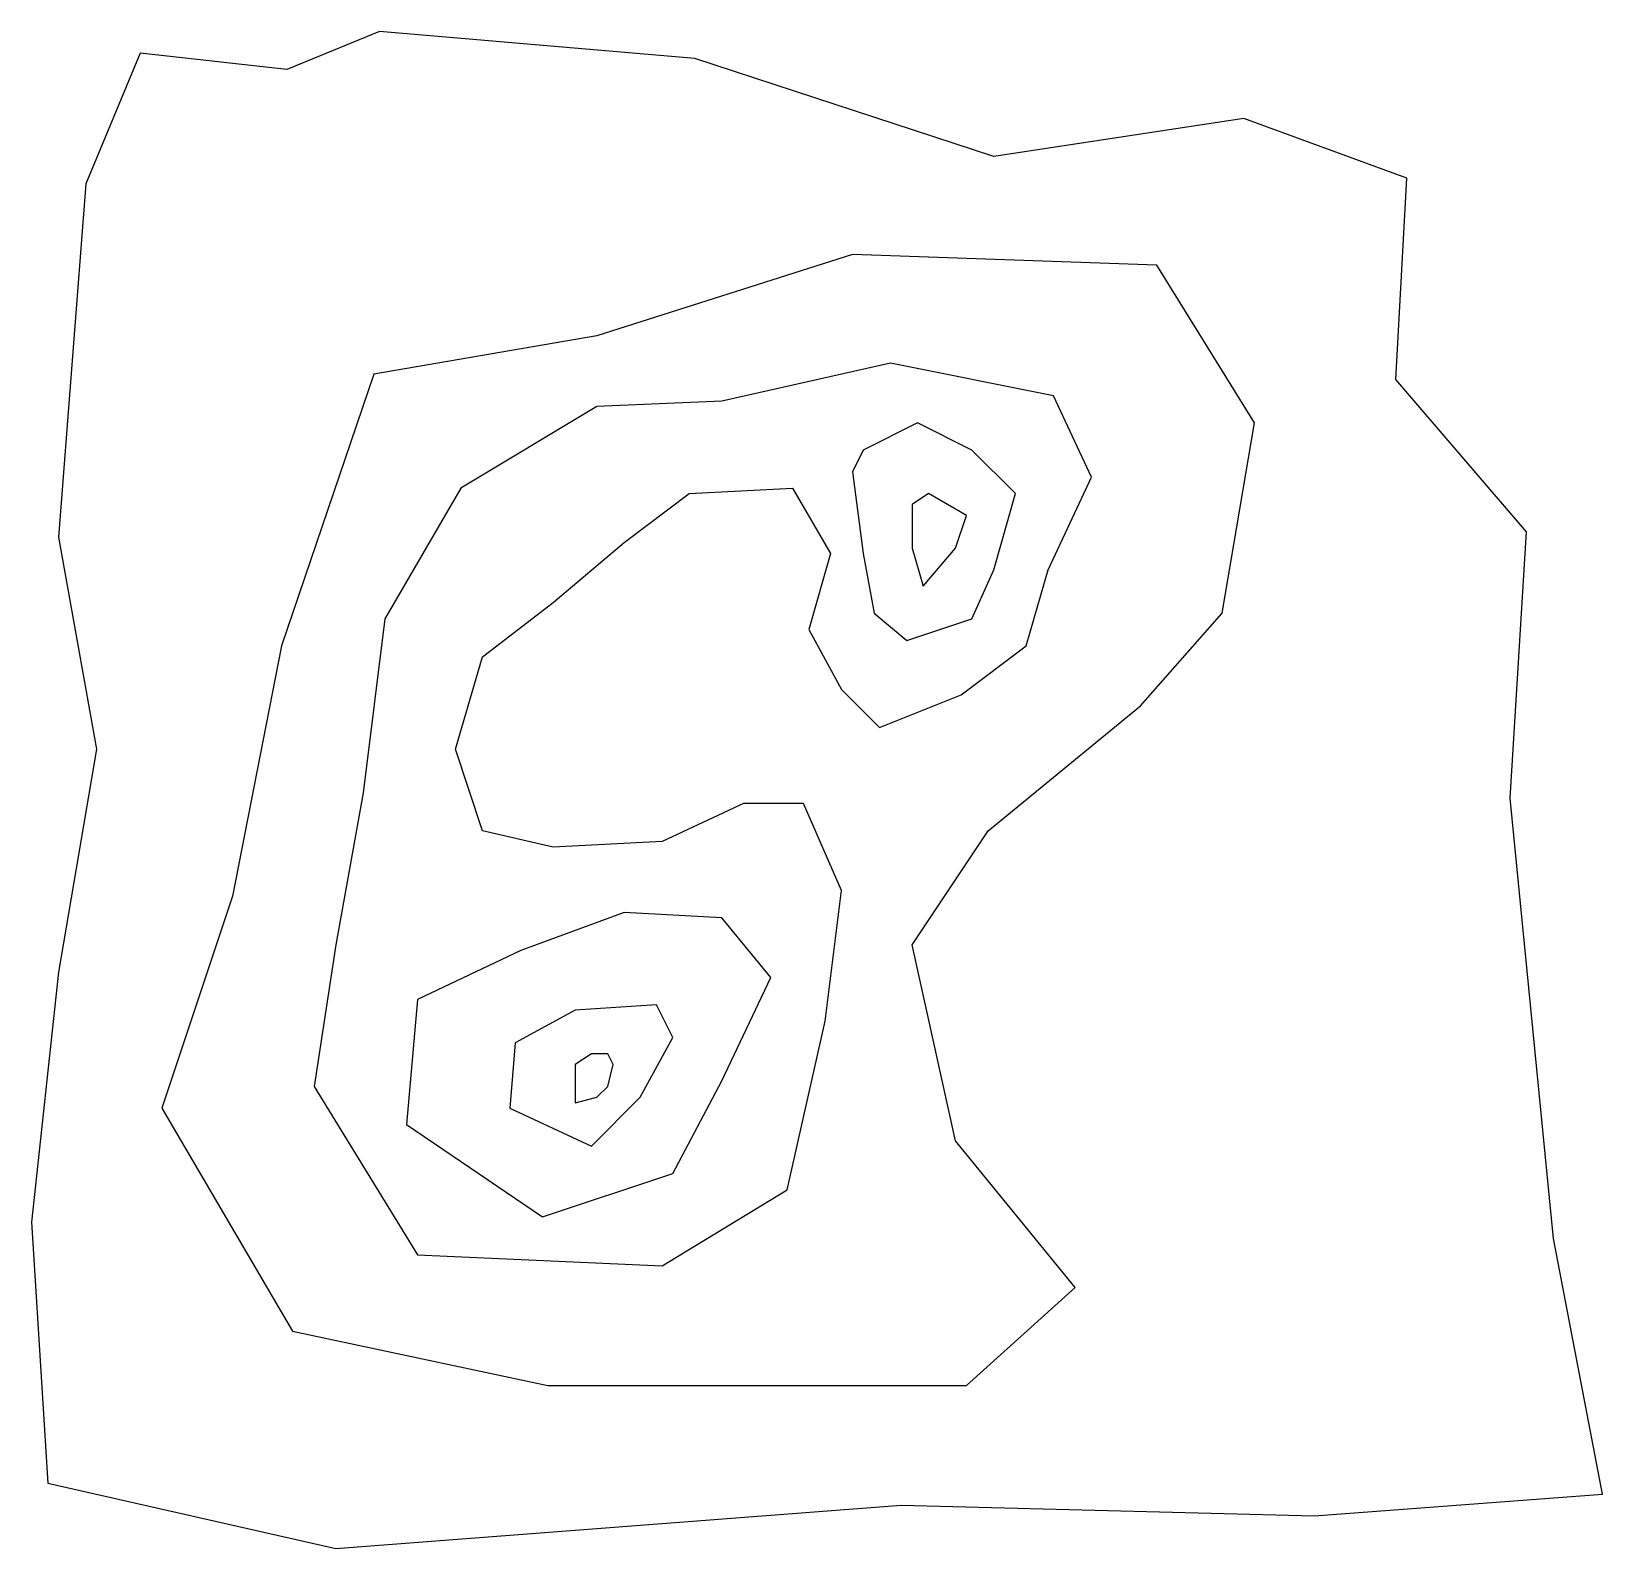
# Model space of a CAD drawing. Header units: millimetres. Extents: x 8 to 297, y 10 to 289.
import ezdxf

# ---------------------------------------------------------------- set-up
doc = ezdxf.new("R2010")
doc.units = ezdxf.units.MM
doc.header["$MEASUREMENT"] = 0
doc.layers.add('Default', color=18, linetype='Continuous', true_color=0x000000)

msp = doc.modelspace()

# ---------------------------------------------------------------- linework, layer by layer
at = {"layer": 'Default'}
for points in [[(28, 285), (18, 261), (13, 196), (20, 157), (13, 116), (8, 70), (11, 22), (64, 10), (168, 18), (244, 16), (297, 20), (288, 67), (280, 148), (283, 197), (259, 225), (261, 262), (231, 273), (185, 266), (130, 284), (72, 289), (55, 282)], [(112, 233), (71, 226), (54, 176), (45, 130), (32, 91), (56, 50), (103, 40), (180, 40), (200, 58), (178, 85), (170, 121), (184, 142), (212, 165), (227, 182), (233, 217), (215, 246), (159, 248)], [(87, 205), (73, 181), (69, 149), (64, 121), (60, 95), (79, 64), (124, 62), (147, 76), (154, 107), (157, 131), (150, 147), (139, 147), (124, 140), (104, 139), (91, 142), (86, 157), (91, 174), (104, 184), (117, 195), (129, 204), (148, 205), (155, 193), (151, 179), (157, 168), (164, 161), (179, 167), (191, 176), (195, 190), (203, 207), (196, 222), (166, 228), (135, 221), (112, 220)], [(161, 212), (159, 208), (161, 193), (163, 182), (169, 177), (181, 181), (185, 190), (189, 204), (181, 212), (171, 217)], [(173, 204), (170, 202), (170, 194), (172, 187), (178, 194), (180, 200)], [(98, 120), (79, 111), (77, 88), (102, 71), (126, 79), (135, 96), (144, 115), (135, 126), (117, 127)], [(108, 109), (97, 103), (96, 91), (111, 84), (120, 93), (126, 104), (123, 110)], [(108, 99), (108, 92), (112, 93), (114, 95), (115, 99), (114, 101), (111, 101)]]:
    msp.add_lwpolyline(points, close=True, dxfattribs=at)

doc.saveas('drawing.dxf')
